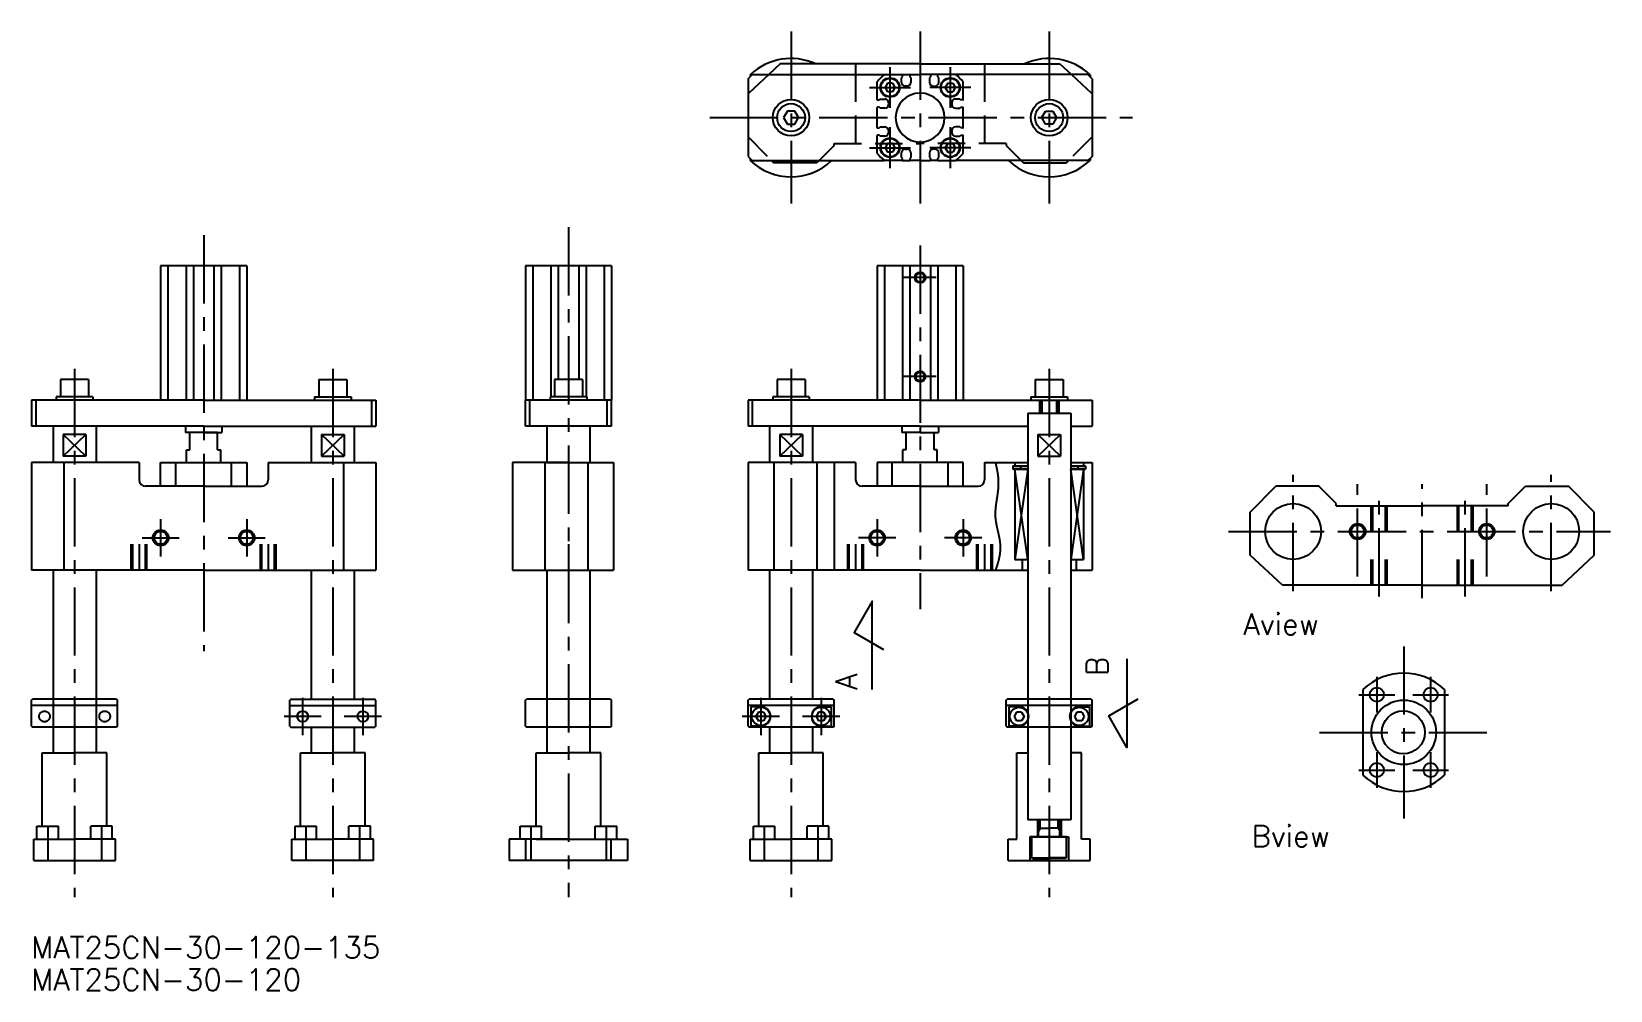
# Model space of a CAD drawing. Extents: x -638 to 96, y -120 to 326.
import ezdxf

# ---------------------------------------------------------------- set-up
doc = ezdxf.new("R2010")
doc.units = 0
for name, pattern in [('CENTER', [50.8, 31.75, -6.35, 6.35, -6.35]), ('DASHED', [19.05, 12.7, -6.35]), ('PHANTOM', [63.5, 31.75, -6.35, 6.35, -6.35, 6.35, -6.35])]:
    doc.linetypes.add(name, pattern=pattern)
doc.layers.get('0').update_dxf_attribs({"linetype": 'CONTINUOUS'})
doc.layers.add('CENTER', color=1, linetype='CONTINUOUS')
doc.styles.get("Standard").update_dxf_attribs({"font": 'txt.shx', "height": 3, "bigfont": 'bigfont.shx'})

msp = doc.modelspace()

# ---------------------------------------------------------------- linework, layer by layer
at = {"color": 7, "linetype": 'CONTINUOUS'}
for p, q in [((-289.81, 310.79), (-295.17, 305.79)), ((-224.81, 310.79), (-289.81, 310.79)), ((-254.81, 310.79), (-254.81, 305.79)), ((-224.81, 310.79), (-159.81, 310.79)), ((-194.81, 310.79), (-194.81, 305.79)), ((-159.81, 310.79), (-154.46, 305.79)), ((-304.81, 303.79), (-302.81, 305.79)), ((-304.81, 303.79), (-304.81, 267.79)), ((-303.81, 305.67), (-303.81, 304.79)), ((-302.81, 305.79), (-241.43, 305.79)), ((-244.81, 294.19), (-244.81, 302.41)), ((-241.43, 305.79), (-233.21, 305.79)), ((-239.97, 301.79), (-241.12, 299.79)), ((-237.66, 301.79), (-239.97, 301.79)), ((-237.66, 301.79), (-236.5, 299.79)), ((-233.46, 304.29), (-233.01, 304.79)), ((-233.46, 302.19), (-233.46, 304.29)), ((-233.21, 305.79), (-229.41, 305.79)), ((-233.01, 304.79), (-233.01, 305.59)), ((-229.61, 305.59), (-229.61, 304.79)), ((-229.61, 304.79), (-229.16, 304.29)), ((-229.41, 305.79), (-224.81, 305.79)), ((-229.16, 304.29), (-229.16, 302.19)), ((-220.21, 305.79), (-224.81, 305.79)), ((-220.01, 304.79), (-220.46, 304.29)), ((-220.46, 304.29), (-220.46, 302.19)), ((-216.41, 305.79), (-220.21, 305.79)), ((-220.01, 305.59), (-220.01, 304.79)), ((-216.61, 304.79), (-216.61, 305.59)), ((-216.16, 304.29), (-216.61, 304.79)), ((-208.2, 305.79), (-216.41, 305.79)), ((-216.16, 302.19), (-216.16, 304.29)), ((-211.97, 301.79), (-213.12, 299.79)), ((-211.97, 301.79), (-209.66, 301.79)), ((-209.66, 301.79), (-208.5, 299.79)), ((-146.81, 305.79), (-208.2, 305.79)), ((-204.81, 294.19), (-204.81, 302.41)), ((-144.81, 303.79), (-146.81, 305.79)), ((-145.81, 305.67), (-145.81, 304.79)), ((-144.81, 303.79), (-144.81, 267.79)), ((-244.61, 293.99), (-243.81, 293.99)), ((-243.81, 293.99), (-243.31, 294.44)), ((-243.31, 294.44), (-241.21, 294.44)), ((-241.12, 299.79), (-239.97, 297.79)), ((-237.66, 297.79), (-239.97, 297.79)), ((-236.5, 299.79), (-237.66, 297.79)), ((-230.86, 300.49), (-231.76, 300.49)), ((-218.76, 300.49), (-217.86, 300.49)), ((-213.12, 299.79), (-211.97, 297.79)), ((-211.97, 297.79), (-209.66, 297.79)), ((-208.5, 299.79), (-209.66, 297.79)), ((-206.31, 294.44), (-208.41, 294.44)), ((-205.81, 293.99), (-206.31, 294.44)), ((-205.01, 293.99), (-205.81, 293.99)), ((-286.53, 288.76), (-288.24, 285.79)), ((-283.1, 288.76), (-286.53, 288.76)), ((-281.38, 285.79), (-283.1, 288.76)), ((-244.81, 281.19), (-244.81, 290.39)), ((-243.81, 290.59), (-244.61, 290.59)), ((-243.31, 290.14), (-243.81, 290.59)), ((-241.21, 290.14), (-243.31, 290.14)), ((-239.51, 292.74), (-239.51, 291.84)), ((-210.11, 292.74), (-210.11, 291.84)), ((-208.41, 290.14), (-206.31, 290.14)), ((-206.31, 290.14), (-205.81, 290.59)), ((-205.81, 290.59), (-205.01, 290.59)), ((-204.81, 281.19), (-204.81, 290.39)), ((-168.24, 285.79), (-166.53, 288.76)), ((-166.53, 288.76), (-163.1, 288.76)), ((-163.1, 288.76), (-161.38, 285.79)), ((-288.24, 285.79), (-286.53, 282.82)), ((-286.53, 282.82), (-283.1, 282.82)), ((-283.1, 282.82), (-281.38, 285.79)), ((-244.61, 280.99), (-243.81, 280.99)), ((-243.81, 280.99), (-243.31, 281.44)), ((-243.31, 281.44), (-241.21, 281.44)), ((-239.51, 279.74), (-239.51, 278.84)), ((-210.11, 279.74), (-210.11, 278.84)), ((-206.31, 281.44), (-208.41, 281.44)), ((-205.81, 280.99), (-206.31, 281.44)), ((-205.01, 280.99), (-205.81, 280.99)), ((-166.53, 282.82), (-168.24, 285.79)), ((-163.1, 282.82), (-166.53, 282.82)), ((-161.38, 285.79), (-163.1, 282.82)), ((-244.81, 269.18), (-244.81, 277.39)), ((-243.81, 277.59), (-244.61, 277.59)), ((-243.31, 277.14), (-243.81, 277.59)), ((-241.21, 277.14), (-243.31, 277.14)), ((-239.97, 273.79), (-241.12, 271.79)), ((-241.12, 271.79), (-239.97, 269.79)), ((-237.66, 273.79), (-239.97, 273.79)), ((-237.66, 273.79), (-236.5, 271.79)), ((-236.5, 271.79), (-237.66, 269.79)), ((-211.97, 273.79), (-213.12, 271.79)), ((-213.12, 271.79), (-211.97, 269.79)), ((-211.97, 273.79), (-209.66, 273.79)), ((-209.66, 273.79), (-208.5, 271.79)), ((-208.5, 271.79), (-209.66, 269.79)), ((-208.41, 277.14), (-206.31, 277.14)), ((-206.31, 277.14), (-205.81, 277.59)), ((-205.81, 277.59), (-205.01, 277.59)), ((-204.81, 269.18), (-204.81, 277.39)), ((-304.81, 267.79), (-302.81, 265.79)), ((-303.81, 266.79), (-303.81, 265.91)), ((-302.81, 265.79), (-241.43, 265.79)), ((-293.81, 265.79), (-292.81, 264.79)), ((-272.81, 264.79), (-292.81, 264.79)), ((-271.81, 265.79), (-272.81, 264.79)), ((-233.21, 265.79), (-241.43, 265.79)), ((-237.66, 269.79), (-239.97, 269.79)), ((-233.46, 267.29), (-233.46, 269.39)), ((-233.01, 266.79), (-233.46, 267.29)), ((-233.21, 265.79), (-229.41, 265.79)), ((-233.01, 265.99), (-233.01, 266.79)), ((-231.76, 271.09), (-230.86, 271.09)), ((-229.16, 267.29), (-229.61, 266.79)), ((-229.61, 266.79), (-229.61, 265.99)), ((-224.81, 265.79), (-229.41, 265.79)), ((-229.16, 269.39), (-229.16, 267.29)), ((-224.81, 265.79), (-220.21, 265.79)), ((-220.46, 269.39), (-220.46, 267.29)), ((-220.46, 267.29), (-220.01, 266.79)), ((-216.41, 265.79), (-220.21, 265.79)), ((-220.01, 266.79), (-220.01, 265.99)), ((-217.86, 271.09), (-218.76, 271.09)), ((-216.61, 266.79), (-216.16, 267.29)), ((-216.61, 265.99), (-216.61, 266.79)), ((-216.41, 265.79), (-208.2, 265.79)), ((-216.16, 267.29), (-216.16, 269.39)), ((-211.97, 269.79), (-209.66, 269.79)), ((-146.81, 265.79), (-208.2, 265.79)), ((-177.81, 265.79), (-176.81, 264.79)), ((-176.81, 264.79), (-156.81, 264.79)), ((-155.81, 265.79), (-156.81, 264.79)), ((-144.81, 267.79), (-146.81, 265.79)), ((-145.81, 266.79), (-145.81, 265.91)), ((-577.84, 216.92), (-577.84, 154.42)), ((-557.84, 216.92), (-577.84, 216.92)), ((-574.45, 216.92), (-574.45, 154.42)), ((-566.04, 216.92), (-566.04, 154.42)), ((-562.64, 216.92), (-562.64, 154.42)), ((-537.84, 216.92), (-557.84, 216.92)), ((-553.04, 216.92), (-553.04, 154.42)), ((-549.64, 216.92), (-549.64, 154.42)), ((-541.22, 216.92), (-541.22, 154.42)), ((-537.84, 216.92), (-537.84, 154.42)), ((-408.28, 216.92), (-408.28, 154.42)), ((-388.28, 216.92), (-408.28, 216.92)), ((-404.9, 216.92), (-404.9, 154.42)), ((-396.48, 216.92), (-396.48, 156.02)), ((-393.08, 216.92), (-393.08, 164.02)), ((-368.28, 216.92), (-388.28, 216.92)), ((-383.48, 216.92), (-383.48, 164.02)), ((-380.08, 216.92), (-380.08, 156.02)), ((-371.67, 216.92), (-371.67, 154.42)), ((-368.28, 216.92), (-368.28, 154.42)), ((-224.81, 216.92), (-244.81, 216.92)), ((-244.81, 216.92), (-244.81, 154.42)), ((-241.43, 216.92), (-241.43, 154.42)), ((-233.01, 216.92), (-233.01, 154.42)), ((-229.61, 216.92), (-229.61, 154.42)), ((-204.81, 216.92), (-224.81, 216.92)), ((-220.01, 216.92), (-220.01, 154.42)), ((-216.61, 216.92), (-216.61, 154.42)), ((-208.2, 216.92), (-208.2, 154.42)), ((-204.81, 216.92), (-204.81, 154.42)), ((-611.34, 164.02), (-624.34, 164.02)), ((-624.34, 164.02), (-624.34, 156.02)), ((-611.34, 164.02), (-611.34, 156.02)), ((-504.34, 164.02), (-504.34, 156.02)), ((-504.34, 164.02), (-491.34, 164.02)), ((-491.34, 164.02), (-491.34, 156.02)), ((-381.78, 164.02), (-394.78, 164.02)), ((-394.78, 164.02), (-394.78, 156.02)), ((-381.78, 164.02), (-381.78, 156.02)), ((-291.31, 164.02), (-291.31, 156.02)), ((-278.31, 164.02), (-291.31, 164.02)), ((-278.31, 164.02), (-278.31, 156.02)), ((-171.31, 164.02), (-158.31, 164.02)), ((-171.31, 164.02), (-171.31, 156.02)), ((-158.31, 164.02), (-158.31, 156.02)), ((-557.84, 154.42), (-637.84, 154.42)), ((-637.84, 154.42), (-637.84, 142.42)), ((-635.84, 154.42), (-635.84, 142.42)), ((-609.34, 156.02), (-626.34, 156.02)), ((-626.34, 156.02), (-626.34, 154.42)), ((-609.34, 156.02), (-609.34, 154.42)), ((-557.84, 154.42), (-477.84, 154.42)), ((-506.34, 156.02), (-489.34, 156.02)), ((-506.34, 156.02), (-506.34, 154.42)), ((-489.34, 156.02), (-489.34, 154.42)), ((-479.84, 154.42), (-479.84, 142.42)), ((-477.84, 154.42), (-477.84, 142.42)), ((-408.28, 142.42), (-408.28, 154.42)), ((-368.28, 154.42), (-408.28, 154.42)), ((-406.28, 142.42), (-406.28, 154.42)), ((-379.78, 156.02), (-396.78, 156.02)), ((-396.78, 156.02), (-396.78, 154.42)), ((-379.78, 156.02), (-379.78, 154.42)), ((-370.28, 142.42), (-370.28, 154.42)), ((-368.28, 142.42), (-368.28, 154.42)), ((-224.81, 154.42), (-304.81, 154.42)), ((-304.81, 154.42), (-304.81, 142.42)), ((-302.81, 154.42), (-302.81, 142.42)), ((-276.31, 156.02), (-293.31, 156.02)), ((-293.31, 156.02), (-293.31, 154.42)), ((-276.31, 156.02), (-276.31, 154.42)), ((-224.81, 154.42), (-144.81, 154.42)), ((-173.31, 156.02), (-156.31, 156.02)), ((-173.31, 156.02), (-173.31, 154.42)), ((-169.31, 154.42), (-169.31, 148.42)), ((-168.81, 154.42), (-168.81, 148.42)), ((-168.19, 154.42), (-168.19, 148.42)), ((-161.44, 154.42), (-161.44, 148.42)), ((-160.81, 154.42), (-160.81, 148.42)), ((-160.31, 154.42), (-160.31, 148.42)), ((-156.31, 156.02), (-156.31, 154.42)), ((-144.81, 154.42), (-144.81, 142.42)), ((-174.81, 148.42), (-174.81, -40.58)), ((-174.81, 148.42), (-154.81, 148.42)), ((-154.81, 148.42), (-154.81, -40.58)), ((-627.84, 142.42), (-637.84, 142.42)), ((-557.84, 142.42), (-627.84, 142.42)), ((-627.84, 142.42), (-627.84, 125.42)), ((-607.84, 142.42), (-607.84, 125.42)), ((-566.34, 142.42), (-566.34, 139.42)), ((-557.84, 142.42), (-477.84, 142.42)), ((-557.84, 142.42), (-557.84, 139.42)), ((-549.34, 142.42), (-549.34, 139.42)), ((-507.84, 142.42), (-507.84, 125.42)), ((-487.84, 142.42), (-487.84, 125.42)), ((-368.28, 142.42), (-408.28, 142.42)), ((-398.28, 142.42), (-398.28, 125.42)), ((-378.28, 142.42), (-378.28, 125.42)), ((-224.81, 142.42), (-304.81, 142.42)), ((-294.81, 142.42), (-294.81, 125.42)), ((-274.81, 142.42), (-274.81, 125.42)), ((-233.31, 142.42), (-233.31, 139.42)), ((-224.81, 142.42), (-174.81, 142.42)), ((-224.81, 142.42), (-224.81, 139.42)), ((-216.31, 142.42), (-216.31, 139.42)), ((-154.81, 142.42), (-144.81, 142.42)), ((-612.57, 128.42), (-623.1, 138.42)), ((-623.1, 128.42), (-612.57, 138.42)), ((-623.1, 138.42), (-623.1, 128.42)), ((-612.57, 138.42), (-623.1, 138.42)), ((-612.57, 138.42), (-612.57, 128.42)), ((-557.84, 139.42), (-566.34, 139.42)), ((-564.34, 131.42), (-564.34, 139.42)), ((-551.34, 139.42), (-564.34, 139.42)), ((-557.84, 139.42), (-549.34, 139.42)), ((-551.34, 131.42), (-551.34, 139.42)), ((-503.1, 128.42), (-492.57, 138.42)), ((-492.57, 128.42), (-503.1, 138.42)), ((-503.1, 138.42), (-492.57, 138.42)), ((-503.1, 138.42), (-503.1, 128.42)), ((-492.57, 138.42), (-492.57, 128.42)), ((-279.55, 128.42), (-290.08, 138.42)), ((-290.08, 128.42), (-279.55, 138.42)), ((-290.08, 138.42), (-290.08, 128.42)), ((-279.55, 138.42), (-290.08, 138.42)), ((-279.55, 138.42), (-279.55, 128.42)), ((-224.81, 139.42), (-233.31, 139.42)), ((-231.31, 131.42), (-231.31, 139.42)), ((-224.81, 139.42), (-216.31, 139.42)), ((-218.31, 131.42), (-218.31, 139.42)), ((-170.08, 128.42), (-159.55, 138.42)), ((-159.55, 128.42), (-170.08, 138.42)), ((-170.08, 138.42), (-159.55, 138.42)), ((-170.08, 138.42), (-170.08, 128.42)), ((-159.55, 138.42), (-159.55, 128.42)), ((-637.84, 125.42), (-637.84, 75.42)), ((-607.84, 125.42), (-637.84, 125.42)), ((-612.57, 128.42), (-623.1, 128.42)), ((-622.84, 125.42), (-622.84, 75.42)), ((-587.84, 125.42), (-607.84, 125.42)), ((-587.84, 125.42), (-587.84, 117.42)), ((-577.84, 125.42), (-537.84, 125.42)), ((-577.84, 114.42), (-577.84, 125.42)), ((-565.84, 125.42), (-565.84, 131.42)), ((-565.84, 131.42), (-564.34, 131.42)), ((-551.34, 131.42), (-549.84, 131.42)), ((-549.84, 125.42), (-549.84, 131.42)), ((-537.84, 125.42), (-537.84, 114.42)), ((-527.84, 125.42), (-477.84, 125.42)), ((-527.84, 125.42), (-527.84, 117.42)), ((-503.1, 128.42), (-492.57, 128.42)), ((-492.84, 125.42), (-492.84, 75.42)), ((-477.84, 125.42), (-477.84, 75.42)), ((-414.28, 125.42), (-414.28, 75.42)), ((-388.28, 125.42), (-414.28, 125.42)), ((-399.28, 125.42), (-399.28, 75.42)), ((-398.28, 125.42), (-378.28, 125.42)), ((-388.28, 125.42), (-367.28, 125.42)), ((-379.28, 125.42), (-379.28, 75.42)), ((-367.28, 125.42), (-367.28, 75.42)), ((-304.81, 125.42), (-304.81, 75.42)), ((-254.81, 125.42), (-304.81, 125.42)), ((-292.81, 125.42), (-292.81, 75.42)), ((-279.55, 128.42), (-290.08, 128.42)), ((-272.81, 125.42), (-272.81, 75.42)), ((-264.81, 125.42), (-264.81, 75.42)), ((-254.81, 125.42), (-254.81, 117.42)), ((-204.81, 125.42), (-244.81, 125.42)), ((-244.81, 125.42), (-244.81, 114.42)), ((-232.81, 125.42), (-232.81, 131.42)), ((-231.31, 131.42), (-232.81, 131.42)), ((-216.81, 131.42), (-218.31, 131.42)), ((-216.81, 125.42), (-216.81, 131.42)), ((-204.81, 114.42), (-204.81, 125.42)), ((-194.81, 125.42), (-174.81, 125.42)), ((-194.81, 125.42), (-194.81, 117.42)), ((-180.81, 125.42), (-180.81, 123.92)), ((-170.08, 128.42), (-159.55, 128.42)), ((-154.81, 125.42), (-144.81, 125.42)), ((-148.81, 125.42), (-148.81, 123.92)), ((-144.81, 125.42), (-144.81, 75.42)), ((-181.66, 123.92), (-174.81, 123.92)), ((-181.66, 123.92), (-181.66, 122.42)), ((-181.66, 122.72), (-174.81, 122.72)), ((-181.66, 122.42), (-174.81, 122.42)), ((-174.81, 80.42), (-180.81, 122.42)), ((-174.81, 122.42), (-180.81, 80.42)), ((-180.81, 122.42), (-180.81, 80.42)), ((-178.16, 123.92), (-178.16, 122.72)), ((-154.81, 123.92), (-147.96, 123.92)), ((-154.81, 122.72), (-147.96, 122.72)), ((-148.81, 80.42), (-154.81, 122.42)), ((-148.81, 122.42), (-154.81, 80.42)), ((-154.81, 122.42), (-147.96, 122.42)), ((-151.46, 123.92), (-151.46, 122.72)), ((-148.81, 122.42), (-148.81, 80.42)), ((-147.96, 123.92), (-147.96, 122.42)), ((-557.84, 114.42), (-584.84, 114.42)), ((-557.84, 114.42), (-530.84, 114.42)), ((-224.81, 114.42), (-251.81, 114.42)), ((-224.81, 114.42), (-197.81, 114.42)), ((-71.43, 102.39), (-59.43, 114.39)), ((-39.43, 114.39), (-59.43, 114.39)), ((-31.43, 106.39), (-39.43, 114.39)), ((48.57, 106.39), (56.57, 114.39)), ((56.57, 114.39), (76.57, 114.39)), ((88.57, 102.39), (76.57, 114.39)), ((-31.43, 105.39), (-31.43, 106.39)), ((-31.43, 105.39), (8.57, 105.39)), ((48.57, 105.39), (8.57, 105.39)), ((48.57, 105.39), (48.57, 106.39)), ((-71.43, 82.39), (-71.43, 102.39)), ((88.57, 82.39), (88.57, 102.39)), ((-56.43, 68.39), (-71.43, 82.39)), ((73.57, 68.39), (88.57, 82.39)), ((-627.84, 75.42), (-637.84, 75.42)), ((-557.84, 75.42), (-627.84, 75.42)), ((-627.84, 75.42), (-627.84, -9.58)), ((-607.84, 75.42), (-607.84, -9.58)), ((-557.84, 75.42), (-477.84, 75.42)), ((-507.84, 75.42), (-507.84, 15.42)), ((-487.84, 75.42), (-487.84, 15.42)), ((-414.28, 75.42), (-367.28, 75.42)), ((-398.28, 75.42), (-398.28, -9.58)), ((-378.28, 75.42), (-378.28, -9.58)), ((-224.81, 75.42), (-304.81, 75.42)), ((-294.81, 75.42), (-294.81, 15.42)), ((-274.81, 75.42), (-274.81, 15.42)), ((-224.81, 75.42), (-174.81, 75.42)), ((-180.81, 80.42), (-174.81, 80.42)), ((-177.31, 80.42), (-177.31, 75.42)), ((-154.81, 80.42), (-148.81, 80.42)), ((-154.81, 75.42), (-144.81, 75.42)), ((-152.31, 80.42), (-152.31, 75.42)), ((8.57, 68.39), (-56.43, 68.39)), ((8.57, 68.39), (73.57, 68.39)), ((-517.34, 15.42), (-517.84, 14.92)), ((-517.84, 2.92), (-517.84, 14.92)), ((-517.34, 15.42), (-497.84, 15.42)), ((-497.84, 15.42), (-478.34, 15.42)), ((-477.84, 14.92), (-478.34, 15.42)), ((-477.84, 2.92), (-477.84, 14.92)), ((-304.81, 14.92), (-304.31, 15.42)), ((-304.81, 2.92), (-304.81, 14.92)), ((-284.81, 15.42), (-304.31, 15.42)), ((-265.31, 15.42), (-284.81, 15.42)), ((-265.31, 15.42), (-264.81, 14.92)), ((-264.81, 2.92), (-264.81, 14.92)), ((-19, 19.88), (-19, -19.88)), ((19, 19.88), (19, -19.88)), ((-517.84, 12.42), (-497.84, 12.42)), ((-497.84, 12.42), (-477.84, 12.42)), ((-284.81, 12.42), (-304.81, 12.42)), ((-303.55, 11.92), (-303.55, 2.92)), ((-298.81, 11.92), (-303.55, 11.92)), ((-299.97, 9.42), (-301.12, 7.42)), ((-301.12, 7.42), (-299.97, 5.42)), ((-297.66, 9.42), (-299.97, 9.42)), ((-297.66, 9.42), (-296.5, 7.42)), ((-296.5, 7.42), (-297.66, 5.42)), ((-264.81, 12.42), (-284.81, 12.42)), ((-271.97, 9.42), (-273.12, 7.42)), ((-273.12, 7.42), (-271.97, 5.42)), ((-269.66, 9.42), (-271.97, 9.42)), ((-270.81, 11.92), (-266.08, 11.92)), ((-269.66, 9.42), (-268.5, 7.42)), ((-268.5, 7.42), (-269.66, 5.42)), ((-266.08, 11.92), (-266.08, 2.92)), ((-517.84, 2.92), (-517.34, 2.42)), ((-517.34, 2.42), (-497.84, 2.42)), ((-507.84, 2.42), (-507.84, -9.58)), ((-497.84, 2.42), (-478.34, 2.42)), ((-487.84, 2.42), (-487.84, -9.58)), ((-477.84, 2.92), (-478.34, 2.42)), ((-304.81, 2.92), (-304.31, 2.42)), ((-284.81, 2.42), (-304.31, 2.42)), ((-298.81, 2.92), (-303.55, 2.92)), ((-297.66, 5.42), (-299.97, 5.42)), ((-294.81, 2.42), (-294.81, -9.58)), ((-265.31, 2.42), (-284.81, 2.42)), ((-274.81, 2.42), (-274.81, -9.58)), ((-269.66, 5.42), (-271.97, 5.42)), ((-270.81, 2.92), (-266.08, 2.92)), ((-264.81, 2.92), (-265.31, 2.42)), ((-632.84, -43.58), (-632.84, -9.58)), ((-632.84, -9.58), (-617.84, -9.58)), ((-602.84, -9.58), (-617.84, -9.58)), ((-602.84, -43.58), (-602.84, -9.58)), ((-512.84, -43.58), (-512.84, -9.58)), ((-512.84, -9.58), (-497.84, -9.58)), ((-482.84, -9.58), (-497.84, -9.58)), ((-482.84, -43.58), (-482.84, -9.58)), ((-403.28, -43.58), (-403.28, -9.58)), ((-403.28, -9.58), (-388.28, -9.58)), ((-373.28, -9.58), (-388.28, -9.58)), ((-373.28, -43.58), (-373.28, -9.58)), ((-299.81, -43.58), (-299.81, -9.58)), ((-299.81, -9.58), (-284.81, -9.58)), ((-269.81, -9.58), (-284.81, -9.58)), ((-269.81, -43.58), (-269.81, -9.58)), ((-179.81, -49.58), (-179.81, -9.58)), ((-179.81, -9.58), (-174.81, -9.58)), ((-149.81, -9.58), (-154.81, -9.58)), ((-149.81, -49.58), (-149.81, -9.58)), ((-635.34, -43.58), (-625.34, -43.58)), ((-635.34, -49.58), (-635.34, -43.58)), ((-625.34, -49.58), (-625.34, -43.58)), ((-610.34, -49.58), (-610.34, -43.58)), ((-600.34, -43.58), (-610.34, -43.58)), ((-600.34, -49.58), (-600.34, -43.58)), ((-515.34, -49.58), (-515.34, -43.58)), ((-515.34, -43.58), (-505.34, -43.58)), ((-505.34, -49.58), (-505.34, -43.58)), ((-480.34, -43.58), (-490.34, -43.58)), ((-490.34, -49.58), (-490.34, -43.58)), ((-480.34, -49.58), (-480.34, -43.58)), ((-410.78, -43.58), (-400.78, -43.58)), ((-410.78, -49.58), (-410.78, -43.58)), ((-400.78, -49.58), (-400.78, -43.58)), ((-375.78, -43.58), (-365.78, -43.58)), ((-375.78, -49.58), (-375.78, -43.58)), ((-365.78, -49.58), (-365.78, -43.58)), ((-302.31, -43.58), (-292.31, -43.58)), ((-302.31, -49.58), (-302.31, -43.58)), ((-292.31, -49.58), (-292.31, -43.58)), ((-267.31, -43.58), (-277.31, -43.58)), ((-277.31, -49.58), (-277.31, -43.58)), ((-267.31, -49.58), (-267.31, -43.58)), ((-154.81, -40.58), (-174.81, -40.58)), ((-170.31, -40.58), (-170.31, -48.58)), ((-169.81, -48.18), (-169.81, -40.58)), ((-169, -44.58), (-169, -40.58)), ((-160.63, -44.58), (-160.63, -40.58)), ((-159.81, -48.18), (-159.81, -40.58)), ((-159.31, -40.58), (-159.31, -48.58)), ((-636.84, -59.58), (-636.84, -49.58)), ((-636.84, -49.58), (-617.84, -49.58)), ((-598.84, -49.58), (-617.84, -49.58)), ((-598.84, -59.58), (-598.84, -49.58)), ((-516.84, -59.58), (-516.84, -49.58)), ((-516.84, -49.58), (-497.84, -49.58)), ((-478.84, -49.58), (-497.84, -49.58)), ((-478.84, -59.58), (-478.84, -49.58)), ((-415.78, -49.58), (-415.78, -59.58)), ((-388.28, -49.58), (-415.78, -49.58)), ((-403.28, -49.58), (-373.28, -49.58)), ((-388.28, -49.58), (-360.78, -49.58)), ((-360.78, -49.58), (-360.78, -59.58)), ((-303.81, -49.58), (-284.81, -49.58)), ((-303.81, -59.58), (-303.81, -49.58)), ((-265.81, -49.58), (-284.81, -49.58)), ((-265.81, -59.58), (-265.81, -49.58)), ((-183.81, -59.58), (-183.81, -49.58)), ((-183.81, -49.58), (-179.81, -49.58)), ((-173.81, -48.58), (-173.81, -59.58)), ((-164.81, -48.58), (-173.81, -48.58)), ((-172.81, -58.35), (-172.81, -48.58)), ((-172.81, -48.58), (-164.81, -48.58)), ((-169, -44.58), (-169.81, -45.99)), ((-169.81, -44.58), (-164.81, -44.58)), ((-159.81, -44.58), (-164.81, -44.58)), ((-156.81, -48.58), (-164.81, -48.58)), ((-164.81, -48.58), (-155.81, -48.58)), ((-160.63, -44.58), (-159.81, -45.99)), ((-156.81, -58.35), (-156.81, -48.58)), ((-155.81, -48.58), (-155.81, -59.58)), ((-145.81, -49.58), (-149.81, -49.58)), ((-145.81, -59.58), (-145.81, -49.58)), ((-172.81, -58.35), (-164.81, -58.35)), ((-172.41, -58.58), (-172.81, -58.35)), ((-172.41, -58.58), (-164.81, -58.58)), ((-156.81, -58.35), (-164.81, -58.35)), ((-157.21, -58.58), (-164.81, -58.58)), ((-157.21, -58.58), (-156.81, -58.35)), ((-636.84, -59.58), (-598.84, -59.58)), ((-478.84, -59.58), (-516.84, -59.58)), ((-360.78, -59.58), (-415.78, -59.58)), ((-303.81, -59.58), (-265.81, -59.58)), ((-183.81, -59.58), (-145.81, -59.58))]:
    msp.add_line(p, q, dxfattribs=at)
at = {"color": 3, "linetype": 'DASHED'}
for p, q in [((-295.17, 305.79), (-304.81, 296.79)), ((-254.81, 305.79), (-254.81, 273.79)), ((-194.81, 305.79), (-194.81, 273.79)), ((-154.46, 305.79), (-144.81, 296.79)), ((-304.81, 276.79), (-293.81, 265.79)), ((-264.81, 272.79), (-271.81, 265.79)), ((-264.81, 273.79), (-224.81, 273.79)), ((-264.81, 272.79), (-264.81, 273.79)), ((-184.81, 273.79), (-224.81, 273.79)), ((-184.81, 273.79), (-184.81, 272.79)), ((-184.81, 272.79), (-177.81, 265.79)), ((-144.81, 276.79), (-155.81, 265.79)), ((-15.08, 93.39), (-15.08, 105.39)), ((-14.43, 93.39), (-14.43, 105.39)), ((-8.43, 93.39), (-8.43, 105.39)), ((-7.78, 93.39), (-7.78, 105.39)), ((24.92, 93.39), (24.92, 105.39)), ((25.57, 93.39), (25.57, 105.39)), ((31.57, 93.39), (31.57, 105.39)), ((32.22, 93.39), (32.22, 105.39)), ((-591.49, 75.42), (-591.49, 87.42)), ((-590.84, 75.42), (-590.84, 87.42)), ((-584.84, 75.42), (-584.84, 87.42)), ((-584.19, 75.42), (-584.19, 87.42)), ((-531.49, 75.42), (-531.49, 87.42)), ((-530.84, 75.42), (-530.84, 87.42)), ((-524.84, 75.42), (-524.84, 87.42)), ((-524.19, 75.42), (-524.19, 87.42)), ((-258.46, 75.42), (-258.46, 87.42)), ((-257.81, 75.42), (-257.81, 87.42)), ((-251.81, 75.42), (-251.81, 87.42)), ((-251.16, 75.42), (-251.16, 87.42)), ((-198.46, 75.42), (-198.46, 87.42)), ((-197.81, 75.42), (-197.81, 87.42)), ((-191.81, 75.42), (-191.81, 87.42)), ((-191.16, 75.42), (-191.16, 87.42)), ((-15.08, 68.39), (-15.08, 80.39)), ((-14.43, 68.39), (-14.43, 80.39)), ((-8.43, 68.39), (-8.43, 80.39)), ((-7.78, 68.39), (-7.78, 80.39)), ((24.92, 68.39), (24.92, 80.39)), ((25.57, 68.39), (25.57, 80.39)), ((31.57, 68.39), (31.57, 80.39)), ((32.22, 68.39), (32.22, 80.39))]:
    msp.add_line(p, q, dxfattribs=at)
at = {"color": 3, "linetype": 'PHANTOM'}
for p, q in [((-637.84, 14.92), (-637.34, 15.42)), ((-637.84, 2.92), (-637.84, 14.92)), ((-617.84, 15.42), (-637.34, 15.42)), ((-598.34, 15.42), (-617.84, 15.42)), ((-598.34, 15.42), (-597.84, 14.92)), ((-597.84, 2.92), (-597.84, 14.92)), ((-408.28, 14.92), (-407.78, 15.42)), ((-408.28, 2.92), (-408.28, 14.92)), ((-388.28, 15.42), (-407.78, 15.42)), ((-368.78, 15.42), (-388.28, 15.42)), ((-368.78, 15.42), (-368.28, 14.92)), ((-368.28, 2.92), (-368.28, 14.92)), ((-184.81, 14.92), (-184.31, 15.42)), ((-184.81, 2.92), (-184.81, 14.92)), ((-164.81, 15.42), (-184.31, 15.42)), ((-145.31, 15.42), (-164.81, 15.42)), ((-145.31, 15.42), (-144.81, 14.92)), ((-144.81, 2.92), (-144.81, 14.92)), ((-617.84, 12.42), (-637.84, 12.42)), ((-597.84, 12.42), (-617.84, 12.42)), ((-164.81, 12.42), (-184.81, 12.42)), ((-183.55, 11.92), (-183.55, 2.92)), ((-178.81, 11.92), (-183.55, 11.92)), ((-179.97, 9.42), (-181.12, 7.42)), ((-181.12, 7.42), (-179.97, 5.42)), ((-177.66, 9.42), (-179.97, 9.42)), ((-177.66, 9.42), (-176.5, 7.42)), ((-176.5, 7.42), (-177.66, 5.42)), ((-144.81, 12.42), (-164.81, 12.42)), ((-151.97, 9.42), (-153.12, 7.42)), ((-153.12, 7.42), (-151.97, 5.42)), ((-149.66, 9.42), (-151.97, 9.42)), ((-150.81, 11.92), (-146.08, 11.92)), ((-149.66, 9.42), (-148.5, 7.42)), ((-148.5, 7.42), (-149.66, 5.42)), ((-146.08, 11.92), (-146.08, 2.92)), ((-637.84, 2.92), (-637.34, 2.42)), ((-617.84, 2.42), (-637.34, 2.42)), ((-598.34, 2.42), (-617.84, 2.42)), ((-597.84, 2.92), (-598.34, 2.42)), ((-408.28, 2.92), (-407.78, 2.42)), ((-388.28, 2.42), (-407.78, 2.42)), ((-368.78, 2.42), (-388.28, 2.42)), ((-368.28, 2.92), (-368.78, 2.42)), ((-184.81, 2.92), (-184.31, 2.42)), ((-164.81, 2.42), (-184.31, 2.42)), ((-178.81, 2.92), (-183.55, 2.92)), ((-177.66, 5.42), (-179.97, 5.42)), ((-145.31, 2.42), (-164.81, 2.42)), ((-149.66, 5.42), (-151.97, 5.42)), ((-150.81, 2.92), (-146.08, 2.92)), ((-144.81, 2.92), (-145.31, 2.42))]:
    msp.add_line(p, q, dxfattribs=at)
at = {"linetype": 'CONTINUOUS'}
for p, q in [((-408.16, -59.58), (-408.16, -49.58)), ((-368.4, -59.58), (-368.4, -49.58))]:
    msp.add_line(p, q, dxfattribs=at)
at = {"color": 7, "linetype": 'CONTINUOUS'}
for points in [[(-247.05, 19.86), (-247.05, 61.03), (-255.51, 46.38), (-241.86, 38.49)], [(-128.66, 34.18), (-128.66, -6.99), (-137.12, 7.66), (-123.46, 15.55)]]:
    msp.add_lwpolyline(points, dxfattribs=at)
at = {"color": 7}
msp.add_polyline3d([(-189.81, 125.42, 0), (-189.79, 125.31, 0), (-189.77, 125.21, 0), (-189.74, 125.11, 0), (-189.72, 125, 0), (-189.69, 124.9, 0), (-189.67, 124.8, 0), (-189.65, 124.69, 0), (-189.63, 124.59, 0), (-189.6, 124.49, 0), (-189.58, 124.38, 0), (-189.56, 124.28, 0), (-189.53, 124.18, 0), (-189.51, 124.07, 0), (-189.49, 123.97, 0), (-189.47, 123.87, 0), (-189.44, 123.76, 0), (-189.42, 123.66, 0), (-189.4, 123.56, 0), (-189.38, 123.45, 0), (-189.36, 123.35, 0), (-189.33, 123.25, 0), (-189.31, 123.14, 0), (-189.29, 123.04, 0), (-189.27, 122.94, 0), (-189.25, 122.83, 0), (-189.23, 122.73, 0), (-189.21, 122.62, 0), (-189.19, 122.52, 0), (-189.17, 122.42, 0), (-189.15, 122.31, 0), (-189.13, 122.21, 0), (-189.11, 122.1, 0), (-189.09, 122, 0), (-189.07, 121.9, 0), (-189.05, 121.79, 0), (-189.03, 121.69, 0), (-189.01, 121.58, 0), (-188.99, 121.48, 0), (-188.98, 121.38, 0), (-188.96, 121.27, 0), (-188.94, 121.17, 0), (-188.92, 121.06, 0), (-188.91, 120.96, 0), (-188.89, 120.85, 0), (-188.87, 120.75, 0), (-188.85, 120.64, 0), (-188.84, 120.54, 0), (-188.82, 120.44, 0), (-188.81, 120.33, 0), (-188.79, 120.23, 0), (-188.78, 120.12, 0), (-188.76, 120.02, 0), (-188.75, 119.91, 0), (-188.73, 119.81, 0), (-188.72, 119.7, 0), (-188.7, 119.6, 0), (-188.69, 119.49, 0), (-188.68, 119.39, 0), (-188.66, 119.28, 0), (-188.65, 119.18, 0), (-188.64, 119.07, 0), (-188.63, 118.97, 0), (-188.61, 118.86, 0), (-188.6, 118.76, 0), (-188.59, 118.65, 0), (-188.58, 118.54, 0), (-188.57, 118.44, 0), (-188.56, 118.33, 0), (-188.55, 118.23, 0), (-188.54, 118.12, 0), (-188.54, 118.02, 0), (-188.53, 117.91, 0), (-188.52, 117.81, 0), (-188.51, 117.7, 0), (-188.5, 117.6, 0), (-188.5, 117.49, 0), (-188.49, 117.38, 0), (-188.49, 117.28, 0), (-188.48, 117.17, 0), (-188.48, 117.07, 0), (-188.47, 116.96, 0), (-188.47, 116.86, 0), (-188.46, 116.75, 0), (-188.46, 116.64, 0), (-188.46, 116.54, 0), (-188.46, 116.43, 0), (-188.45, 116.33, 0), (-188.45, 116.22, 0), (-188.45, 116.11, 0), (-188.45, 116.01, 0), (-188.45, 115.9, 0), (-188.45, 115.8, 0), (-188.45, 115.69, 0), (-188.45, 115.59, 0), (-188.46, 115.48, 0), (-188.46, 115.37, 0), (-188.46, 115.27, 0), (-188.46, 115.16, 0), (-188.46, 115.06, 0), (-188.47, 114.95, 0), (-188.47, 114.84, 0), (-188.48, 114.74, 0), (-188.48, 114.63, 0), (-188.49, 114.53, 0), (-188.49, 114.42, 0), (-188.5, 114.32, 0), (-188.5, 114.21, 0), (-188.51, 114.1, 0), (-188.52, 114, 0), (-188.52, 113.89, 0), (-188.53, 113.79, 0), (-188.54, 113.68, 0), (-188.55, 113.58, 0), (-188.55, 113.47, 0), (-188.56, 113.36, 0), (-188.57, 113.26, 0), (-188.58, 113.15, 0), (-188.59, 113.05, 0), (-188.6, 112.94, 0), (-188.61, 112.84, 0), (-188.62, 112.73, 0), (-188.63, 112.63, 0), (-188.64, 112.52, 0), (-188.65, 112.42, 0), (-188.67, 112.31, 0), (-188.68, 112.21, 0), (-188.69, 112.1, 0), (-188.7, 112, 0), (-188.71, 111.89, 0), (-188.73, 111.79, 0), (-188.74, 111.68, 0), (-188.75, 111.58, 0), (-188.77, 111.47, 0), (-188.78, 111.37, 0), (-188.79, 111.26, 0), (-188.81, 111.16, 0), (-188.82, 111.05, 0), (-188.84, 110.95, 0), (-188.85, 110.84, 0), (-188.87, 110.74, 0), (-188.88, 110.63, 0), (-188.9, 110.53, 0), (-188.91, 110.42, 0), (-188.93, 110.32, 0), (-188.94, 110.21, 0), (-188.96, 110.11, 0), (-188.97, 110, 0), (-188.99, 109.9, 0), (-189, 109.79, 0), (-189.02, 109.69, 0), (-189.04, 109.58, 0), (-189.05, 109.48, 0), (-189.07, 109.38, 0), (-189.08, 109.27, 0), (-189.1, 109.17, 0), (-189.12, 109.06, 0), (-189.13, 108.96, 0), (-189.15, 108.85, 0), (-189.16, 108.75, 0), (-189.18, 108.64, 0), (-189.2, 108.54, 0), (-189.21, 108.43, 0), (-189.23, 108.33, 0), (-189.25, 108.23, 0), (-189.26, 108.12, 0), (-189.28, 108.02, 0), (-189.29, 107.91, 0), (-189.31, 107.81, 0), (-189.33, 107.7, 0), (-189.34, 107.6, 0), (-189.36, 107.49, 0), (-189.37, 107.39, 0), (-189.39, 107.28, 0), (-189.4, 107.18, 0), (-189.42, 107.07, 0), (-189.43, 106.97, 0), (-189.45, 106.87, 0), (-189.47, 106.76, 0), (-189.48, 106.66, 0), (-189.5, 106.55, 0), (-189.51, 106.45, 0), (-189.52, 106.34, 0), (-189.54, 106.24, 0), (-189.55, 106.13, 0), (-189.57, 106.03, 0), (-189.58, 105.92, 0), (-189.59, 105.82, 0), (-189.61, 105.71, 0), (-189.62, 105.61, 0), (-189.63, 105.5, 0), (-189.65, 105.4, 0), (-189.66, 105.29, 0), (-189.67, 105.19, 0), (-189.68, 105.08, 0), (-189.7, 104.98, 0), (-189.71, 104.87, 0), (-189.72, 104.77, 0), (-189.73, 104.66, 0), (-189.74, 104.56, 0), (-189.75, 104.45, 0), (-189.76, 104.35, 0), (-189.77, 104.24, 0), (-189.78, 104.13, 0), (-189.79, 104.03, 0), (-189.8, 103.92, 0), (-189.81, 103.82, 0), (-189.82, 103.71, 0), (-189.83, 103.61, 0), (-189.84, 103.5, 0), (-189.84, 103.39, 0), (-189.85, 103.29, 0), (-189.86, 103.18, 0), (-189.87, 103.08, 0), (-189.87, 102.97, 0), (-189.88, 102.87, 0), (-189.88, 102.76, 0), (-189.89, 102.65, 0), (-189.89, 102.55, 0), (-189.9, 102.44, 0), (-189.9, 102.34, 0), (-189.9, 102.23, 0), (-189.91, 102.12, 0), (-189.91, 102.02, 0), (-189.91, 101.91, 0), (-189.91, 101.81, 0), (-189.91, 101.7, 0), (-189.92, 101.6, 0), (-189.92, 101.49, 0), (-189.92, 101.38, 0), (-189.91, 101.28, 0), (-189.91, 101.17, 0), (-189.91, 101.07, 0), (-189.91, 100.96, 0), (-189.91, 100.85, 0), (-189.9, 100.75, 0), (-189.9, 100.64, 0), (-189.9, 100.54, 0), (-189.89, 100.43, 0), (-189.88, 100.33, 0), (-189.88, 100.22, 0), (-189.87, 100.12, 0), (-189.86, 100.01, 0), (-189.86, 99.9, 0), (-189.85, 99.8, 0), (-189.84, 99.69, 0), (-189.83, 99.59, 0), (-189.82, 99.48, 0), (-189.81, 99.38, 0), (-189.8, 99.27, 0), (-189.79, 99.17, 0), (-189.78, 99.06, 0), (-189.76, 98.96, 0), (-189.75, 98.85, 0), (-189.74, 98.75, 0), (-189.72, 98.64, 0), (-189.71, 98.54, 0), (-189.7, 98.43, 0), (-189.68, 98.33, 0), (-189.67, 98.22, 0), (-189.65, 98.12, 0), (-189.63, 98.01, 0), (-189.62, 97.91, 0), (-189.6, 97.8, 0), (-189.58, 97.7, 0), (-189.57, 97.59, 0), (-189.55, 97.49, 0), (-189.53, 97.39, 0), (-189.51, 97.28, 0), (-189.49, 97.18, 0), (-189.47, 97.07, 0), (-189.45, 96.97, 0), (-189.44, 96.86, 0), (-189.42, 96.76, 0), (-189.4, 96.66, 0), (-189.38, 96.55, 0), (-189.35, 96.45, 0), (-189.33, 96.34, 0), (-189.31, 96.24, 0), (-189.29, 96.14, 0), (-189.27, 96.03, 0), (-189.25, 95.93, 0), (-189.23, 95.83, 0), (-189.21, 95.72, 0), (-189.18, 95.62, 0), (-189.16, 95.51, 0), (-189.14, 95.41, 0), (-189.12, 95.31, 0), (-189.09, 95.2, 0), (-189.07, 95.1, 0), (-189.05, 95, 0), (-189.03, 94.89, 0), (-189, 94.79, 0), (-188.98, 94.69, 0), (-188.96, 94.58, 0), (-188.93, 94.48, 0), (-188.91, 94.38, 0), (-188.89, 94.28, 0), (-188.86, 94.17, 0), (-188.84, 94.07, 0), (-188.82, 93.97, 0), (-188.79, 93.86, 0), (-188.77, 93.76, 0), (-188.74, 93.66, 0), (-188.72, 93.55, 0), (-188.7, 93.45, 0), (-188.67, 93.35, 0), (-188.65, 93.24, 0), (-188.63, 93.14, 0), (-188.6, 93.04, 0), (-188.58, 92.93, 0), (-188.56, 92.83, 0), (-188.53, 92.73, 0), (-188.51, 92.63, 0), (-188.49, 92.52, 0), (-188.46, 92.42, 0), (-188.44, 92.32, 0), (-188.42, 92.21, 0), (-188.39, 92.11, 0), (-188.37, 92.01, 0), (-188.35, 91.9, 0), (-188.33, 91.8, 0), (-188.3, 91.69, 0), (-188.28, 91.59, 0), (-188.26, 91.49, 0), (-188.24, 91.38, 0), (-188.22, 91.28, 0), (-188.19, 91.18, 0), (-188.17, 91.07, 0), (-188.15, 90.97, 0), (-188.13, 90.87, 0), (-188.11, 90.76, 0), (-188.09, 90.66, 0), (-188.07, 90.55, 0), (-188.05, 90.45, 0), (-188.03, 90.35, 0), (-188.01, 90.24, 0), (-187.99, 90.14, 0), (-187.97, 90.03, 0), (-187.96, 89.93, 0), (-187.94, 89.82, 0), (-187.92, 89.72, 0), (-187.9, 89.62, 0), (-187.89, 89.51, 0), (-187.87, 89.41, 0), (-187.85, 89.3, 0), (-187.84, 89.2, 0), (-187.82, 89.09, 0), (-187.81, 88.99, 0), (-187.79, 88.88, 0), (-187.78, 88.78, 0), (-187.76, 88.67, 0), (-187.75, 88.57, 0), (-187.74, 88.46, 0), (-187.72, 88.36, 0), (-187.71, 88.25, 0), (-187.7, 88.15, 0), (-187.69, 88.04, 0), (-187.68, 87.94, 0), (-187.67, 87.83, 0), (-187.66, 87.73, 0), (-187.65, 87.62, 0), (-187.64, 87.52, 0), (-187.64, 87.41, 0), (-187.63, 87.3, 0), (-187.62, 87.2, 0), (-187.62, 87.09, 0), (-187.61, 86.99, 0), (-187.61, 86.88, 0), (-187.6, 86.78, 0), (-187.6, 86.67, 0), (-187.59, 86.56, 0), (-187.59, 86.46, 0), (-187.59, 86.35, 0), (-187.59, 86.25, 0), (-187.59, 86.14, 0), (-187.59, 86.03, 0), (-187.59, 85.93, 0), (-187.59, 85.82, 0), (-187.59, 85.72, 0), (-187.59, 85.61, 0), (-187.59, 85.5, 0), (-187.59, 85.4, 0), (-187.6, 85.29, 0), (-187.6, 85.19, 0), (-187.6, 85.08, 0), (-187.61, 84.97, 0), (-187.61, 84.87, 0), (-187.62, 84.76, 0), (-187.62, 84.66, 0), (-187.63, 84.55, 0), (-187.64, 84.44, 0), (-187.65, 84.34, 0), (-187.65, 84.23, 0), (-187.66, 84.13, 0), (-187.67, 84.02, 0), (-187.68, 83.92, 0), (-187.69, 83.81, 0), (-187.7, 83.71, 0), (-187.71, 83.6, 0), (-187.73, 83.49, 0), (-187.74, 83.39, 0), (-187.75, 83.28, 0), (-187.76, 83.18, 0), (-187.78, 83.07, 0), (-187.79, 82.97, 0), (-187.81, 82.86, 0), (-187.82, 82.76, 0), (-187.84, 82.66, 0), (-187.85, 82.55, 0), (-187.87, 82.45, 0), (-187.89, 82.34, 0), (-187.9, 82.24, 0), (-187.92, 82.13, 0), (-187.94, 82.03, 0), (-187.96, 81.92, 0), (-187.98, 81.82, 0), (-188, 81.72, 0), (-188.02, 81.61, 0), (-188.04, 81.51, 0), (-188.06, 81.4, 0), (-188.08, 81.3, 0), (-188.1, 81.2, 0), (-188.12, 81.09, 0), (-188.15, 80.99, 0), (-188.17, 80.89, 0), (-188.19, 80.78, 0), (-188.21, 80.68, 0), (-188.24, 80.58, 0), (-188.26, 80.47, 0), (-188.29, 80.37, 0), (-188.31, 80.27, 0), (-188.34, 80.16, 0), (-188.36, 80.06, 0), (-188.39, 79.96, 0), (-188.41, 79.86, 0), (-188.44, 79.75, 0), (-188.47, 79.65, 0), (-188.49, 79.55, 0), (-188.52, 79.45, 0), (-188.55, 79.34, 0), (-188.58, 79.24, 0), (-188.6, 79.14, 0), (-188.63, 79.04, 0), (-188.66, 78.94, 0), (-188.69, 78.83, 0), (-188.72, 78.73, 0), (-188.75, 78.63, 0), (-188.78, 78.53, 0), (-188.81, 78.43, 0), (-188.84, 78.33, 0), (-188.87, 78.22, 0), (-188.9, 78.12, 0), (-188.93, 78.02, 0), (-188.96, 77.92, 0), (-188.99, 77.82, 0), (-189.02, 77.72, 0), (-189.06, 77.62, 0), (-189.09, 77.52, 0), (-189.12, 77.42, 0), (-189.15, 77.32, 0), (-189.19, 77.21, 0), (-189.22, 77.11, 0), (-189.25, 77.01, 0), (-189.29, 76.91, 0), (-189.32, 76.81, 0), (-189.35, 76.71, 0), (-189.39, 76.61, 0), (-189.42, 76.51, 0), (-189.46, 76.41, 0), (-189.49, 76.31, 0), (-189.53, 76.21, 0), (-189.56, 76.11, 0), (-189.6, 76.01, 0), (-189.63, 75.91, 0), (-189.67, 75.81, 0), (-189.7, 75.71, 0), (-189.74, 75.61, 0), (-189.78, 75.52, 0), (-189.81, 75.42, 0)], dxfattribs=at)
at = {"color": 7, "linetype": 'CONTINUOUS'}
for centre, radius in [((-238.81, 299.79), 4.5), ((-238.81, 299.79), 4.25), ((-210.81, 299.79), 4.5), ((-210.81, 299.79), 4.25), ((-284.81, 285.79), 8.5), ((-164.81, 285.79), 8.5), ((-284.81, 285.79), 6.5), ((-164.81, 285.79), 6.5), ((-238.81, 271.79), 4.5), ((-238.81, 271.79), 4.25), ((-210.81, 271.79), 4.5), ((-210.81, 271.79), 4.25), ((-224.81, 211.42), 2.5), ((-224.81, 211.42), 2.07), ((-224.81, 165.42), 2.5), ((-224.81, 165.42), 2.07), ((-51.43, 93.39), 13), ((68.57, 93.39), 13), ((-21.43, 93.39), 3.65), ((-21.43, 93.39), 3), ((38.57, 93.39), 3.65), ((38.57, 93.39), 3), ((-577.84, 90.42), 3.65), ((-577.84, 90.42), 3), ((-537.84, 90.42), 3.65), ((-537.84, 90.42), 3), ((-244.81, 90.42), 3.65), ((-244.81, 90.42), 3), ((-204.81, 90.42), 3.65), ((-204.81, 90.42), 3), ((-12.5, 17.5), 3.3), ((0, 0), 15), ((12.5, 17.5), 3.3), ((-511.84, 7.42), 2.5), ((-483.84, 7.42), 2.5), ((-298.81, 7.42), 4.25), ((-270.81, 7.42), 4.25), ((-0.22, 0), 10), ((-12.5, -17.5), 3.3), ((12.5, -17.5), 3.3)]:
    msp.add_circle(centre, radius, dxfattribs=at)
at = {"color": 3, "linetype": 'PHANTOM'}
for centre, radius in [((-631.84, 7.42), 2.5), ((-603.84, 7.42), 2.5), ((-178.81, 7.42), 4.25), ((-150.81, 7.42), 4.25)]:
    msp.add_circle(centre, radius, dxfattribs=at)
at = {"color": 7, "linetype": 'CONTINUOUS'}
for centre, radius, start, end in [((-284.81, 285.79), 27.5, 65.38002, 133.70211), ((-164.81, 285.79), 27.5, 46.29789, 114.61998), ((-224.81, 285.79), 26, 129.71514, 140.28486), ((-231.76, 302.19), 1.7, 180, 270), ((-233.21, 305.59), 0.2, 0, 90), ((-230.86, 302.19), 1.7, 270, 0), ((-229.41, 305.59), 0.2, 90, 180), ((-218.76, 302.19), 1.7, 180, 270), ((-220.21, 305.59), 0.2, 0, 90), ((-217.86, 302.19), 1.7, 270, 0), ((-216.41, 305.59), 0.2, 90, 180), ((-224.81, 285.79), 26, 39.71514, 50.28486), ((-244.61, 294.19), 0.2, 180, 270), ((-241.21, 292.74), 1.7, 0, 90), ((-224.81, 285.79), 11.4, 90, 270), ((-224.81, 285.79), 11.4, 270, 90), ((-208.41, 292.74), 1.7, 90, 180), ((-205.01, 294.19), 0.2, 270, 0), ((-244.61, 290.39), 0.2, 90, 180), ((-241.21, 291.84), 1.7, 270, 0), ((-208.41, 291.84), 1.7, 180, 270), ((-205.01, 290.39), 0.2, 0, 90), ((-244.61, 281.19), 0.2, 180, 270), ((-241.21, 279.74), 1.7, 0, 90), ((-208.41, 279.74), 1.7, 90, 180), ((-205.01, 281.19), 0.2, 270, 0), ((-244.61, 277.39), 0.2, 90, 180), ((-241.21, 278.84), 1.7, 270, 0), ((-208.41, 278.84), 1.7, 180, 270), ((-205.01, 277.39), 0.2, 0, 90), ((-284.81, 285.79), 27.5, 226.29789, 313.34176), ((-224.81, 285.79), 26, 219.71514, 230.28486), ((-231.76, 269.39), 1.7, 90, 180), ((-233.21, 265.99), 0.2, 270, 0), ((-230.86, 269.39), 1.7, 0, 90), ((-229.41, 265.99), 0.2, 180, 270), ((-218.76, 269.39), 1.7, 90, 180), ((-220.21, 265.99), 0.2, 270, 0), ((-217.86, 269.39), 1.7, 0, 90), ((-216.41, 265.99), 0.2, 180, 270), ((-224.81, 285.79), 26, 309.71514, 320.28486), ((-164.81, 285.79), 27.5, 226.65824, 313.70211), ((-584.84, 117.42), 3, 180, 270), ((-530.84, 117.42), 3, 270, 0), ((-251.81, 117.42), 3, 180, 270), ((-197.81, 117.42), 3, 270, 0), ((0, 0), 27.5, 46.29789, 133.70211), ((-298.81, 7.42), 4.5, 270, 90), ((-270.81, 7.42), 4.5, 90, 270), ((-178.81, 7.42), 4.5, 270, 90), ((0, 0), 27.5, 226.29789, 313.70211), ((-170.21, -48.18), 0.4, 270.00004, 0.00002), ((-159.41, -48.18), 0.4, 179.99998, 269.99998)]:
    msp.add_arc(centre, radius, start, end, dxfattribs=at)
at = {"color": 3, "linetype": 'PHANTOM'}
msp.add_arc((-150.81, 7.42), 4.5, 90, 270, dxfattribs=at)
at = {"layer": 'CENTER', "color": 1, "linetype": 'CENTER'}
for p, q in [((-284.81, 325.79), (-284.81, 245.79)), ((-224.81, 325.79), (-224.81, 245.79)), ((-164.81, 325.79), (-164.81, 245.79)), ((-238.81, 309.29), (-238.81, 290.29)), ((-210.81, 309.29), (-210.81, 290.29)), ((-248.31, 299.79), (-229.31, 299.79)), ((-201.31, 299.79), (-220.31, 299.79)), ((-322.52, 285.79), (-126.15, 285.79)), ((-238.81, 281.29), (-238.81, 262.29)), ((-210.81, 281.29), (-210.81, 262.29)), ((-248.31, 271.79), (-229.31, 271.79)), ((-201.31, 271.79), (-220.31, 271.79)), ((-388.28, 234.92), (-388.28, -76.58)), ((-557.84, 231.09), (-557.84, 37.68)), ((-224.81, 226.38), (-224.81, 57.28)), ((-217.31, 211.42), (-232.31, 211.42)), ((-617.84, 169.02), (-617.84, -76.58)), ((-497.84, 169.02), (-497.84, -76.58)), ((-284.81, 169.02), (-284.81, -76.58)), ((-164.81, 169.02), (-164.81, -76.58)), ((-217.31, 165.42), (-232.31, 165.42)), ((-570.83, 114.42), (-570.83, 125.42)), ((-544.84, 114.42), (-544.84, 125.42)), ((-237.8, 114.42), (-237.8, 125.42)), ((-211.82, 114.42), (-211.82, 125.42)), ((-51.43, 65.6), (-51.43, 119.8)), ((68.57, 65.6), (68.57, 119.8)), ((-21.43, 72.39), (-21.43, 115.39)), ((-11.43, 63.19), (-11.43, 110.84)), ((8.57, 62.39), (8.57, 115.39)), ((28.57, 63.19), (28.57, 110.84)), ((38.57, 72.39), (38.57, 115.39)), ((-577.84, 99.07), (-577.84, 81.77)), ((-537.84, 99.07), (-537.84, 81.77)), ((-244.81, 99.07), (-244.81, 81.77)), ((-204.81, 99.07), (-204.81, 81.77)), ((-586.49, 90.42), (-569.19, 90.42)), ((-546.49, 90.42), (-529.19, 90.42)), ((-236.16, 90.42), (-253.46, 90.42)), ((-196.16, 90.42), (-213.46, 90.42)), ((-81.43, 93.39), (96.07, 93.39)), ((-587.84, 87.42), (-587.84, 75.42)), ((-527.84, 87.42), (-527.84, 75.42)), ((-388.28, 87.42), (-388.28, 75.42)), ((-254.81, 87.42), (-254.81, 75.42)), ((-194.81, 87.42), (-194.81, 75.42)), ((0, 40), (0, -40)), ((-12.5, 25.8), (-12.5, 9.2)), ((12.5, 25.8), (12.5, 9.2)), ((-511.84, 16.07), (-511.84, -1.23)), ((-483.84, 16.07), (-483.84, -1.23)), ((-298.81, 16.07), (-298.81, -1.23)), ((-270.81, 16.07), (-270.81, -1.23)), ((-20.8, 17.5), (-4.2, 17.5)), ((4.2, 17.5), (20.8, 17.5)), ((-503.19, 7.42), (-520.49, 7.42)), ((-475.19, 7.42), (-492.49, 7.42)), ((-290.16, 7.42), (-307.46, 7.42)), ((-262.16, 7.42), (-279.46, 7.42)), ((-39.11, 0), (38.66, 0)), ((-12.5, -9.2), (-12.5, -25.8)), ((12.5, -9.2), (12.5, -25.8)), ((-20.8, -17.5), (-4.2, -17.5)), ((4.2, -17.5), (20.8, -17.5)), ((-630.34, -43.58), (-630.34, -59.58)), ((-605.34, -43.58), (-605.34, -59.58)), ((-510.34, -43.58), (-510.34, -59.58)), ((-485.34, -43.58), (-485.34, -59.58)), ((-405.78, -43.58), (-405.78, -59.58)), ((-370.78, -43.58), (-370.78, -59.58)), ((-297.31, -43.58), (-297.31, -59.58)), ((-272.31, -43.58), (-272.31, -59.58))]:
    msp.add_line(p, q, dxfattribs=at)

# ---------------------------------------------------------------- texts
at = {"color": 7, "linetype": 'CONTINUOUS'}
for s, p in [('Aview', (-74.6, 45.29)), ('Bview', (-70.76, -53.24)), ('MAT25CN-30-120-135', (-638.11, -104.96)), ('MAT25CN-30-120', (-638.11, -119.96))]:
    msp.add_text(s, height=10, dxfattribs=at).set_placement(p)
for s, p in [('B', (-137.49, 26.24)), ('A', (-254.13, 19.8))]:
    msp.add_text(s, height=10, rotation=90, dxfattribs=at).set_placement(p)

doc.saveas('drawing.dxf')
